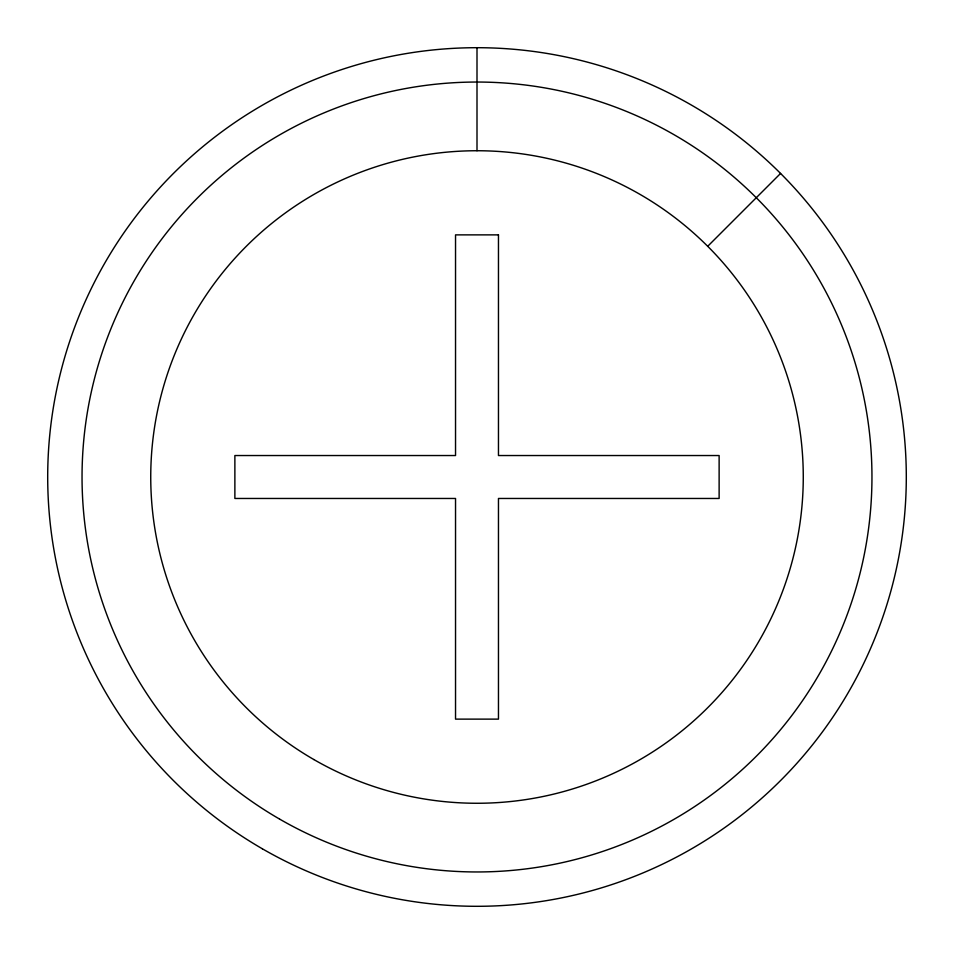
<?xml version="1.0" encoding="UTF-8"?>
<svg xmlns="http://www.w3.org/2000/svg" width="954" height="954" viewBox="0 0 954 954"><rect width="100%" height="100%" fill="white"/><g stroke="black" fill="none" stroke-linecap="round" stroke-linejoin="round"><path stroke-width="1.43" d="M707.701 246.299L780.563 173.437M477 47.7L477 150.732M498.465 234.875L455.535 234.875L455.535 455.535L234.875 455.535L234.875 498.465L455.535 498.465L455.535 719.125L498.465 719.125L498.465 498.465L719.125 498.465L719.125 455.535L498.465 455.535L498.465 234.875M313.866 759.551A326.268 326.268 0 0 0 803.268 477A326.268 326.268 0 0 0 313.866 194.449A326.268 326.268 0 0 0 313.866 759.551M279.522 819.045A394.956 394.956 0 0 0 871.956 477A394.956 394.956 0 0 0 279.522 134.955A394.956 394.956 0 0 0 279.522 819.045M262.35 848.786A429.3 429.3 0 0 0 906.3 477A429.3 429.3 0 0 0 262.35 105.214A429.3 429.3 0 0 0 262.35 848.786"/></g></svg>
